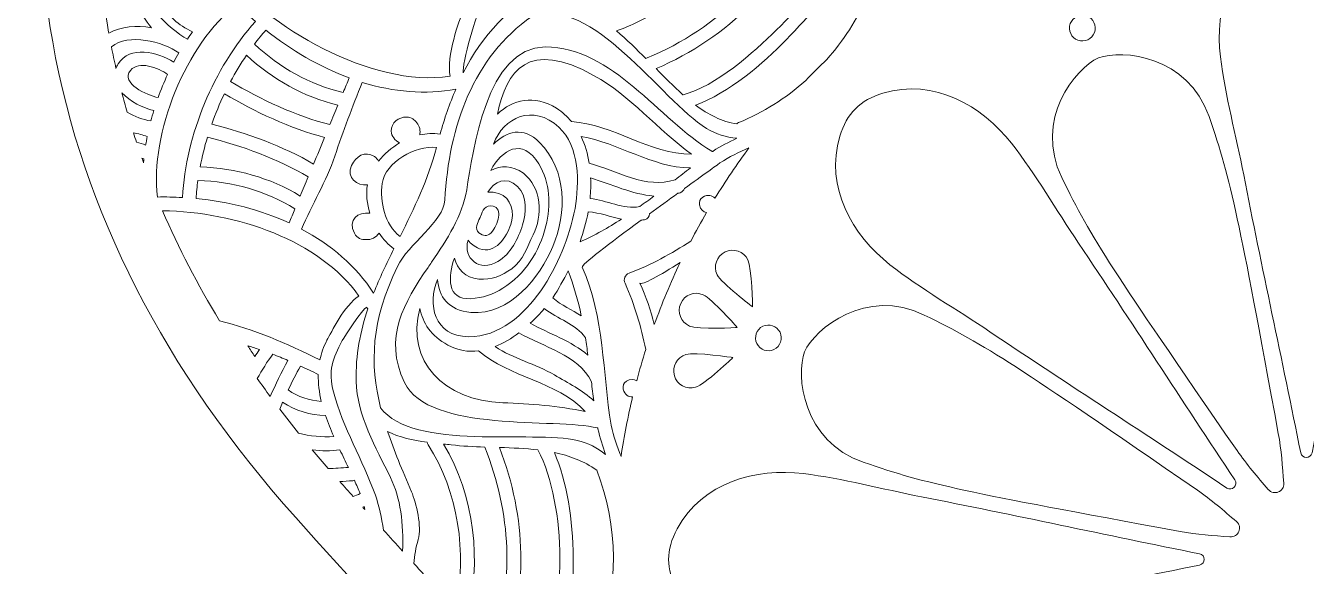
# Model space of a CAD drawing. Extents: x 49 to 10099, y -910 to -90.
# Drawn here: x 8056.9 to 8508, y -566.4 to -375.9 of the extents above; entities that cross this region are included whole.
import ezdxf

# ---------------------------------------------------------------- set-up
doc = ezdxf.new("R2010")
doc.units = 0
doc.header["$MEASUREMENT"] = 0
doc.layers.add('Layer 1', color=7, linetype='Continuous')

msp = doc.modelspace()

# ---------------------------------------------------------------- linework, layer by layer
at = {"layer": 'Layer 1', "lineweight": 0}
for points, knots in [([(8931.48, -226.33), (8913.85, -186.9), (8886.75, -153.49), (8853.11, -129.71), (8818.04, -104.91), (8777.53, -91.8), (8735.95, -91.8), (8688.05, -91.8), (8640.03, -109.39), (8597.06, -142.66), (8564.36, -167.98), (8534.49, -202.19), (8508, -244.61), (8481.52, -202.2), (8451.66, -168), (8418.95, -142.67), (8375.98, -109.4), (8327.95, -91.81), (8280.04, -91.8), (8238.47, -91.8), (8197.96, -104.91), (8162.9, -129.69), (8129.25, -153.47), (8102.15, -186.88), (8084.52, -226.31), (8063.14, -274.13), (8056.87, -327.84), (8066.41, -381.63), (8076.97, -441.15), (8105.77, -497.53), (8152, -549.22), (8305.89, -721.22), (8482.96, -885.08), (8484.74, -886.72), (8484.74, -886.72), (8508.01, -908.2), (8508.01, -908.2), (8508.01, -908.2), (8531.28, -886.71), (8531.28, -886.71), (8533.05, -885.08), (8710.13, -721.22), (8864.01, -549.22), (8910.24, -497.54), (8939.03, -441.16), (8949.59, -381.65), (8959.12, -327.86), (8952.86, -274.15), (8931.48, -226.33)], [0, 0, 0, 0, 1, 1, 1, 2, 2, 2, 3, 3, 3, 4, 4, 4, 5, 5, 5, 6, 6, 6, 7, 7, 7, 8, 8, 8, 9, 9, 9, 10, 10, 10, 11, 11, 11, 12, 12, 12, 13, 13, 13, 14, 14, 14, 15, 15, 15, 16, 16, 16, 16]), ([(8129.01, -190.12), (8134.93, -228.54), (8124.61, -271.45), (8140.64, -307.93), (8155.5, -341.77), (8178.56, -356.85), (8212.38, -367.93), (8211.81, -368.87), (8211.3, -369.85), (8210.86, -370.89), (8209.69, -373.63), (8205, -386.83), (8206.38, -393.69), (8178.59, -397.94), (8141.73, -376.02), (8126.89, -356.64), (8108.45, -332.57), (8105.39, -300.23), (8104.75, -271.13), (8104.45, -257.24), (8104.69, -243.8), (8104.56, -230.65), (8111.37, -216.13), (8119.57, -202.54), (8129.01, -190.12)], [0, 0, 0, 0, 1, 1, 1, 2, 2, 2, 3, 3, 3, 4, 4, 4, 5, 5, 5, 6, 6, 6, 7, 7, 7, 8, 8, 8, 8]), ([(8315.37, -283.4), (8306.01, -296.24), (8302.86, -310.33), (8296.4, -324.72), (8288.06, -343.25), (8258.25, -356.25), (8241.45, -362.82), (8227.16, -368.41), (8217.59, -379.57), (8210.99, -392.56), (8210.56, -389.59), (8215.68, -370.59), (8217.79, -368.32), (8228.37, -356.92), (8246.5, -354.61), (8260.08, -348.16), (8266.67, -344.95), (8272.75, -340.89), (8277.1, -334.88), (8279.41, -331.7), (8283.26, -329.51), (8285.83, -326.45), (8288.45, -323.33), (8290.39, -319.72), (8292.17, -316.08), (8298.48, -302.77), (8301.14, -287.55), (8310.45, -275.82), (8313.76, -271.64), (8318.95, -270.33), (8323.87, -268.94), (8325.03, -268.61), (8331.55, -267.44), (8334.94, -267.13), (8327.29, -271.17), (8320.45, -276.43), (8315.37, -283.4)], [0, 0, 0, 0, 1, 1, 1, 2, 2, 2, 3, 3, 3, 4, 4, 4, 5, 5, 5, 6, 6, 6, 7, 7, 7, 8, 8, 8, 9, 9, 9, 10, 10, 10, 11, 11, 11, 12, 12, 12, 12]), ([(8105.97, -323.39), (8106.27, -323.42), (8106.51, -323.37), (8106.75, -323.31), (8108.22, -328.91), (8109.98, -334.48), (8112.16, -340), (8114.61, -346.2), (8118.21, -352.35), (8122.63, -358.23), (8114.9, -354.45), (8105.67, -352.66), (8099.35, -359.56), (8094.23, -365.15), (8096.69, -371.43), (8101.23, -376.59), (8095.97, -375.68), (8090.56, -376.12), (8086.19, -378.57), (8086.16, -378.43), (8086.13, -378.28), (8086.11, -378.14), (8082.99, -360.55), (8081.7, -342.98), (8082.19, -325.66), (8090.74, -323.53), (8099.02, -322.7), (8105.97, -323.39)], [0, 0, 0, 0, 1, 1, 1, 2, 2, 2, 3, 3, 3, 4, 4, 4, 5, 5, 5, 6, 6, 6, 7, 7, 7, 8, 8, 8, 9, 9, 9, 9]), ([(8331.24, -331.76), (8321.05, -356.79), (8300.79, -377.04), (8275.76, -387.24), (8275.61, -387.3), (8275.51, -387.41), (8275.37, -387.49), (8272.16, -384.29), (8268.68, -380.83), (8264.97, -377.65), (8270.32, -376.02), (8275.18, -373), (8280.26, -370.67), (8288.19, -367.03), (8295.04, -363.43), (8300.83, -356.82), (8309.5, -346.92), (8318.65, -333.92), (8321.86, -320.58), (8324.06, -323.13), (8326.34, -325.61), (8328.5, -328.07), (8329.49, -329.2), (8330.48, -330.31), (8331.47, -331.41), (8331.4, -331.53), (8331.3, -331.61), (8331.24, -331.76)], [0, 0, 0, 0, 1, 1, 1, 2, 2, 2, 3, 3, 3, 4, 4, 4, 5, 5, 5, 6, 6, 6, 7, 7, 7, 8, 8, 8, 9, 9, 9, 9]), ([(8321.4, -377.39), (8313.17, -385.3), (8300.02, -397.36), (8288.45, -400.22), (8288.44, -400.22), (8288.43, -400.23), (8288.41, -400.24), (8284.99, -397.2), (8281.84, -393.96), (8278.93, -391.03), (8304.22, -380.17), (8323.98, -360.45), (8334.91, -335.2), (8338.06, -338.68), (8341.11, -342.12), (8343.81, -345.68), (8340.51, -356.7), (8329.12, -369.97), (8321.4, -377.39)], [0, 0, 0, 0, 1, 1, 1, 2, 2, 2, 3, 3, 3, 4, 4, 4, 5, 5, 5, 6, 6, 6, 6]), ([(8508, -528.03), (8507.11, -528.03), (8506.22, -527.49), (8506, -526.39), (8499.43, -493.51), (8492.27, -460.97), (8485.94, -428.45), (8483.24, -414.56), (8479.45, -400.83), (8477.74, -386.83), (8475.71, -370.19), (8480.71, -351.25), (8497.25, -342.35), (8500.95, -340.36), (8504.48, -339.37), (8508, -339.37), (8511.52, -339.37), (8515.05, -340.36), (8518.75, -342.35), (8535.29, -351.25), (8540.29, -370.19), (8538.26, -386.83), (8536.55, -400.83), (8532.76, -414.56), (8530.06, -428.45), (8523.73, -460.97), (8516.57, -493.51), (8510, -526.39), (8509.78, -527.49), (8508.89, -528.03), (8508, -528.03)], [0, 0, 0, 0, 1, 1, 1, 2, 2, 2, 3, 3, 3, 4, 4, 4, 5, 5, 5, 6, 6, 6, 7, 7, 7, 8, 8, 8, 9, 9, 9, 10, 10, 10, 10]), ([(8339.1, -387.79), (8336.57, -390.22), (8334.09, -392.7), (8331.66, -395.23), (8324.69, -401.41), (8316.7, -406.46), (8307.99, -410.06), (8307.75, -410.16), (8307.58, -410.31), (8307.39, -410.46), (8302.15, -409.74), (8297.29, -407.22), (8292.83, -403.87), (8304.36, -399.8), (8316.83, -389.12), (8324.82, -380.82), (8332.56, -372.76), (8342.7, -361.72), (8347.25, -350.64), (8350.13, -355.22), (8352.27, -360.14), (8353.26, -365.68), (8349.7, -373.77), (8344.89, -381.23), (8339.1, -387.79)], [0, 0, 0, 0, 1, 1, 1, 2, 2, 2, 3, 3, 3, 4, 4, 4, 5, 5, 5, 6, 6, 6, 7, 7, 7, 8, 8, 8, 8]), ([(8113.99, -362.78), (8111.29, -362.29), (8107.59, -363.75), (8107.02, -366.76), (8105.81, -373.09), (8111.05, -375.49), (8115.6, -378.07), (8114.99, -378.91), (8114.42, -379.79), (8113.84, -380.66), (8107.46, -376.84), (8095.62, -367.27), (8104.72, -361.3), (8111.61, -356.79), (8120.55, -361.95), (8126.48, -366.07), (8125.6, -366.82), (8124.76, -367.63), (8123.92, -368.45), (8120.86, -366.14), (8117.87, -363.47), (8113.99, -362.78)], [0, 0, 0, 0, 1, 1, 1, 2, 2, 2, 3, 3, 3, 4, 4, 4, 5, 5, 5, 6, 6, 6, 7, 7, 7, 7]), ([(8187.85, -460.72), (8191.56, -453.01), (8204.17, -444.83), (8204.56, -437.31), (8205.95, -411), (8214.65, -387.08), (8235.15, -372.61), (8256.49, -364.86), (8280.47, -402.01), (8296.72, -412.07), (8300.01, -414.1), (8303.63, -415.13), (8307.43, -415.57), (8304.55, -416.89), (8301.73, -418.33), (8299.02, -420.09), (8298.93, -420.15), (8298.84, -420.22), (8298.75, -420.28), (8298.69, -420.24), (8298.66, -420.18), (8298.59, -420.14), (8279.73, -408.82), (8263.76, -383.49), (8239.91, -383.39), (8219.27, -383.3), (8214.43, -420.25), (8212.25, -433.71), (8210.75, -442.97), (8205.31, -451.13), (8199.88, -459.18), (8199.44, -459.81), (8198.99, -460.42), (8198.61, -461.06), (8190.29, -473.45), (8182.72, -485.76), (8190.35, -501.65), (8198.93, -519.51), (8243.8, -514.04), (8258.18, -517.63), (8258.26, -517.66), (8258.34, -517.63), (8258.42, -517.64), (8258.44, -517.77), (8258.46, -517.89), (8258.48, -518.01), (8259.14, -521.12), (8260.1, -524.1), (8261.18, -527.02), (8258.23, -524.71), (8254.97, -522.92), (8251.2, -522.03), (8235.76, -518.39), (8193.32, -525.84), (8181.93, -510.6), (8177.99, -494.92), (8178.58, -479.97), (8187.85, -460.72)], [0, 0, 0, 0, 1, 1, 1, 2, 2, 2, 3, 3, 3, 4, 4, 4, 5, 5, 5, 6, 6, 6, 7, 7, 7, 8, 8, 8, 9, 9, 9, 10, 10, 10, 11, 11, 11, 12, 12, 12, 13, 13, 13, 14, 14, 14, 15, 15, 15, 16, 16, 16, 17, 17, 17, 18, 18, 18, 19, 19, 19, 19]), ([(8131.36, -368.3), (8133.41, -370.39), (8135.55, -372.42), (8137.8, -374.37), (8123.03, -391.11), (8113.43, -414.13), (8112.12, -436.44), (8109.18, -436.27), (8106.25, -436.21), (8103.32, -436.27), (8100.57, -413.93), (8113.36, -382.25), (8131.36, -368.3)], [0, 0, 0, 0, 1, 1, 1, 2, 2, 2, 3, 3, 3, 4, 4, 4, 4]), ([(8433.57, -377.42), (8433.19, -379.9), (8430.87, -381.59), (8428.4, -381.21), (8425.93, -380.83), (8424.23, -378.52), (8424.61, -376.05), (8424.99, -373.58), (8427.3, -371.88), (8429.77, -372.26), (8432.25, -372.64), (8433.95, -374.95), (8433.57, -377.42)], [0, 0, 0, 0, 1, 1, 1, 2, 2, 2, 3, 3, 3, 4, 4, 4, 4]), ([(8110.86, -385.45), (8110.23, -386.54), (8109.63, -387.63), (8109.04, -388.75), (8103.28, -385.03), (8093.54, -382.77), (8089.47, -389.37), (8089.15, -389.89), (8088.9, -390.41), (8088.7, -390.92), (8088.13, -388.4), (8087.58, -385.87), (8087.08, -383.33), (8093.1, -378.4), (8105.18, -381.5), (8110.86, -385.45)], [0, 0, 0, 0, 1, 1, 1, 2, 2, 2, 3, 3, 3, 4, 4, 4, 5, 5, 5, 5]), ([(8137.45, -382.35), (8138.75, -380.64), (8140.11, -379.03), (8141.5, -377.46), (8150.39, -384.56), (8160.44, -390.38), (8170.89, -394.25), (8170.17, -395.97), (8169.46, -397.69), (8168.75, -399.42), (8156.82, -396.62), (8146.44, -390.74), (8137.45, -382.35)], [0, 0, 0, 0, 1, 1, 1, 2, 2, 2, 3, 3, 3, 4, 4, 4, 4]), ([(8249.14, -409.71), (8247.65, -407.95), (8245.99, -406.32), (8243.89, -405), (8235.94, -400.03), (8228.38, -401.96), (8223.06, -407.03), (8226.37, -391.71), (8233.73, -380.51), (8257.19, -393.51), (8269.8, -400.5), (8279.51, -412.58), (8291.43, -421.17), (8276.61, -421.16), (8263.76, -410.53), (8249.14, -409.71)], [0, 0, 0, 0, 1, 1, 1, 2, 2, 2, 3, 3, 3, 4, 4, 4, 5, 5, 5, 5]), ([(8129.07, -395.53), (8130.79, -392.32), (8132.67, -389.26), (8134.67, -386.32), (8143.97, -394.85), (8154.66, -400.94), (8166.88, -403.91), (8165.94, -406.19), (8165, -408.46), (8164.06, -410.73), (8152.33, -407.83), (8139.43, -401.79), (8129.07, -395.53)], [0, 0, 0, 0, 1, 1, 1, 2, 2, 2, 3, 3, 3, 4, 4, 4, 4]), ([(8483.58, -525.61), (8439.67, -461.9), (8432.57, -451.43), (8421.86, -429.4), (8411.92, -408.92), (8426.67, -390.94), (8434.78, -387.23), (8443.14, -384.12), (8466.29, -386.4), (8473.73, -407.91), (8481.74, -431.07), (8484.12, -443.49), (8498.12, -519.58), (8499.19, -525.39), (8499.57, -531.24), (8500.05, -537.1), (8500.17, -538.6), (8499.3, -539.74), (8498.15, -540.21), (8497, -540.69), (8495.58, -540.5), (8494.6, -539.35), (8490.8, -534.88), (8486.93, -530.47), (8483.58, -525.61)], [0, 0, 0, 0, 1, 1, 1, 2, 2, 2, 3, 3, 3, 4, 4, 4, 5, 5, 5, 6, 6, 6, 7, 7, 7, 8, 8, 8, 8]), ([(8093.81, -391.63), (8096.65, -388.07), (8103.63, -390.71), (8106.88, -393.08), (8105.65, -395.73), (8104.54, -398.45), (8103.55, -401.2), (8099.64, -400.46), (8090.19, -396.17), (8093.81, -391.63)], [0, 0, 0, 0, 1, 1, 1, 2, 2, 2, 3, 3, 3, 3]), ([(8165.77, -421.92), (8168.74, -413.13), (8171.95, -404.45), (8175.45, -395.86), (8186.47, -399.27), (8197.74, -400.29), (8208.42, -398.2), (8206.2, -403.38), (8204.37, -408.72), (8202.88, -414.08), (8200.46, -413.78), (8198.05, -413.89), (8195.7, -414.4), (8196, -412.88), (8195.75, -411.24), (8194.62, -410.11), (8193.9, -409), (8192.76, -408.18), (8191.09, -408.12), (8188.2, -408.02), (8185.66, -410.08), (8185.66, -413.05), (8185.66, -414.87), (8187.01, -416.26), (8188.58, -417.22), (8185.76, -418.88), (8183.23, -421.05), (8181.19, -423.62), (8180.87, -423.01), (8180.4, -422.46), (8179.74, -422.02), (8176.33, -419.76), (8173.18, -421.98), (8171.68, -425.14), (8169.64, -429.44), (8173.81, -432.52), (8177.26, -431.98), (8176.76, -435.17), (8177.1, -438.63), (8178.12, -441.97), (8174.04, -441.41), (8170.17, -444.17), (8172.72, -449.05), (8173.65, -450.84), (8175.2, -451.37), (8176.77, -451.23), (8178.56, -451.54), (8180.33, -450.51), (8181.41, -448.96), (8182.89, -451.24), (8184.64, -453.16), (8186.58, -454.54), (8184.02, -459.69), (8181.56, -464.86), (8179.45, -470.17), (8173.26, -460.54), (8164.41, -453.04), (8154.04, -447.57), (8157.71, -439.06), (8162.83, -430.61), (8165.77, -421.92)], [0, 0, 0, 0, 1, 1, 1, 2, 2, 2, 3, 3, 3, 4, 4, 4, 5, 5, 5, 6, 6, 6, 7, 7, 7, 8, 8, 8, 9, 9, 9, 10, 10, 10, 11, 11, 11, 12, 12, 12, 13, 13, 13, 14, 14, 14, 15, 15, 15, 16, 16, 16, 17, 17, 17, 18, 18, 18, 19, 19, 19, 20, 20, 20, 20]), ([(8404.12, -417.33), (8412.81, -428.43), (8419.84, -440.82), (8427.75, -452.55), (8446.28, -480.02), (8464.22, -508.1), (8482.82, -535.99), (8483.44, -536.92), (8483.2, -537.94), (8482.57, -538.57), (8481.94, -539.2), (8480.93, -539.44), (8480, -538.82), (8452.1, -520.22), (8424.03, -502.27), (8396.55, -483.75), (8384.83, -475.84), (8372.44, -468.8), (8361.33, -460.12), (8348.12, -449.79), (8338.27, -432.86), (8343.68, -414.87), (8344.88, -410.85), (8346.68, -407.65), (8349.17, -405.16), (8351.66, -402.67), (8354.85, -400.88), (8358.87, -399.67), (8376.86, -394.27), (8393.79, -404.12), (8404.12, -417.33)], [0, 0, 0, 0, 1, 1, 1, 2, 2, 2, 3, 3, 3, 4, 4, 4, 5, 5, 5, 6, 6, 6, 7, 7, 7, 8, 8, 8, 9, 9, 9, 10, 10, 10, 10]), ([(8092.68, -406.42), (8092.02, -404.12), (8091.38, -401.82), (8090.78, -399.52), (8093.6, -402.64), (8098.21, -404.92), (8102.03, -405.8), (8101.65, -407.02), (8101.31, -408.24), (8100.98, -409.47), (8098.13, -408.99), (8095.26, -407.93), (8092.68, -406.42)], [0, 0, 0, 0, 1, 1, 1, 2, 2, 2, 3, 3, 3, 4, 4, 4, 4]), ([(8162.19, -415.24), (8160.89, -418.38), (8159.59, -421.52), (8158.29, -424.65), (8147.86, -418.47), (8134.19, -413.49), (8122.45, -410.57), (8123.74, -406.92), (8125.22, -403.35), (8126.89, -399.86), (8137.26, -406.1), (8150.44, -412.24), (8162.19, -415.24)], [0, 0, 0, 0, 1, 1, 1, 2, 2, 2, 3, 3, 3, 4, 4, 4, 4]), ([(8213.75, -476.93), (8227.27, -478.13), (8238.12, -464.51), (8242.56, -453.72), (8247.54, -441.61), (8247.65, -427.01), (8237.89, -417.04), (8232.16, -411.2), (8226.22, -413.15), (8221.63, -417.65), (8225.22, -408.16), (8235.57, -403.25), (8244.74, -411.69), (8252.03, -418.4), (8251.95, -431.34), (8250.4, -440.27), (8248.28, -450.89), (8244.39, -460.29), (8238.38, -469.3), (8232.43, -477.66), (8223.73, -485.61), (8212.89, -485.5), (8200.6, -485.37), (8198.38, -474.05), (8201.98, -465.31), (8202.4, -471.26), (8205.72, -476.22), (8213.75, -476.93)], [0, 0, 0, 0, 1, 1, 1, 2, 2, 2, 3, 3, 3, 4, 4, 4, 5, 5, 5, 6, 6, 6, 7, 7, 7, 8, 8, 8, 9, 9, 9, 9]), ([(8094.84, -413.61), (8096.51, -413.94), (8098.16, -414.4), (8099.74, -414.89), (8099.54, -415.91), (8099.32, -416.94), (8099.16, -417.96), (8098.08, -417.62), (8097.01, -417.24), (8095.93, -416.93), (8095.56, -415.82), (8095.2, -414.72), (8094.84, -413.61)], [0, 0, 0, 0, 1, 1, 1, 2, 2, 2, 3, 3, 3, 4, 4, 4, 4]), ([(8216.51, -465.17), (8220.82, -465.6), (8224.66, -464.07), (8228.09, -461.53), (8232.32, -458.4), (8233.42, -454.08), (8235.67, -449.61), (8239, -442.98), (8238.66, -432.7), (8232.19, -427.91), (8228.35, -425.06), (8224.15, -425.07), (8220.72, -426.87), (8224.53, -419.68), (8231.81, -415.03), (8237.66, -424.63), (8241.62, -431.13), (8241.9, -439.31), (8240.14, -446.44), (8237.87, -455.59), (8232.85, -463.44), (8224.91, -468.43), (8221.51, -470.56), (8217.75, -471.85), (8213.75, -472.09), (8205.06, -472.62), (8205.69, -464.26), (8207.9, -457.82), (8208.92, -461.61), (8211.71, -464.69), (8216.51, -465.17)], [0, 0, 0, 0, 1, 1, 1, 2, 2, 2, 3, 3, 3, 4, 4, 4, 5, 5, 5, 6, 6, 6, 7, 7, 7, 8, 8, 8, 9, 9, 9, 10, 10, 10, 10]), ([(8255.4, -424.38), (8254.89, -421.08), (8253.98, -417.91), (8252.57, -414.99), (8265.59, -417.07), (8277.49, -425.85), (8291.05, -426.02), (8289.23, -427.41), (8287.42, -428.81), (8285.63, -430.21), (8275.5, -433.59), (8264.97, -426.87), (8255.4, -424.38)], [0, 0, 0, 0, 1, 1, 1, 2, 2, 2, 3, 3, 3, 4, 4, 4, 4]), ([(8118.38, -425.59), (8119.04, -422.11), (8119.87, -418.64), (8120.92, -415.17), (8132.68, -418.07), (8146.08, -422.92), (8156.42, -429.17), (8155.49, -431.42), (8154.56, -433.67), (8153.62, -435.92), (8142.85, -429.37), (8131.03, -426.16), (8118.38, -425.59)], [0, 0, 0, 0, 1, 1, 1, 2, 2, 2, 3, 3, 3, 4, 4, 4, 4]), ([(8201.57, -418.78), (8198.72, -430.06), (8193.75, -440.17), (8188.76, -450.16), (8183.36, -446.01), (8181.59, -437.91), (8182.48, -431.46), (8183.54, -423.8), (8194.27, -418.2), (8201.57, -418.78)], [0, 0, 0, 0, 1, 1, 1, 2, 2, 2, 3, 3, 3, 3]), ([(8267.38, -503.93), (8267.82, -506.01), (8269.29, -506.79), (8270.68, -506.72), (8269.02, -513.6), (8267.66, -520.59), (8266.6, -527.68), (8265.15, -524.17), (8263.96, -520.54), (8263.14, -516.72), (8259.99, -497.91), (8260.84, -478.75), (8252.92, -460.95), (8252.6, -460.22), (8262.62, -452.56), (8273.65, -444.42), (8274.07, -444.36), (8274.48, -444.34), (8274.91, -444.25), (8276.08, -443.99), (8276.6, -443.13), (8276.63, -442.22), (8280.04, -439.72), (8283.43, -437.25), (8286.6, -434.96), (8286.89, -434.86), (8287.17, -434.85), (8287.46, -434.74), (8288.24, -434.45), (8288.7, -433.9), (8288.92, -433.27), (8295.29, -428.67), (8300.31, -425.09), (8301.46, -424.27), (8304.73, -422.14), (8308.15, -420.42), (8311.66, -418.96), (8307.42, -424.69), (8303.43, -430.61), (8299.69, -436.71), (8298.76, -435.71), (8297.14, -435.24), (8295.36, -436.33), (8294.39, -436.93), (8294.02, -437.98), (8294.25, -439.07), (8294.59, -440.71), (8295.59, -441.54), (8296.67, -441.78), (8294.76, -445.07), (8292.93, -448.41), (8291.18, -451.8), (8284.34, -456.17), (8277.24, -460.21), (8269.47, -463.12), (8267.9, -463.71), (8267.34, -465.17), (8268.02, -466.68), (8271.45, -474.22), (8273.61, -482.08), (8275.34, -489.97), (8274.19, -493.62), (8273.11, -497.3), (8272.12, -501.01), (8271.18, -500.45), (8269.88, -500.35), (8268.49, -501.2), (8267.52, -501.79), (8267.15, -502.85), (8267.38, -503.93)], [0, 0, 0, 0, 1, 1, 1, 2, 2, 2, 3, 3, 3, 4, 4, 4, 5, 5, 5, 6, 6, 6, 7, 7, 7, 8, 8, 8, 9, 9, 9, 10, 10, 10, 11, 11, 11, 12, 12, 12, 13, 13, 13, 14, 14, 14, 15, 15, 15, 16, 16, 16, 17, 17, 17, 18, 18, 18, 19, 19, 19, 20, 20, 20, 21, 21, 21, 22, 22, 22, 23, 23, 23, 23]), ([(8097.86, -422.6), (8098.09, -422.67), (8098.31, -422.75), (8098.54, -422.81), (8098.49, -423.28), (8098.46, -423.74), (8098.42, -424.2), (8098.23, -423.67), (8098.05, -423.14), (8097.86, -422.6)], [0, 0, 0, 0, 1, 1, 1, 2, 2, 2, 3, 3, 3, 3]), ([(8117.53, -430.42), (8129.87, -430.88), (8141.29, -434), (8151.74, -440.48), (8151.06, -442.11), (8150.38, -443.75), (8149.7, -445.39), (8139.59, -440.76), (8128.34, -437.92), (8116.94, -436.79), (8117.06, -434.68), (8117.24, -432.56), (8117.53, -430.42)], [0, 0, 0, 0, 1, 1, 1, 2, 2, 2, 3, 3, 3, 4, 4, 4, 4]), ([(8216.76, -454.47), (8222.21, -456.7), (8226.37, -450.18), (8227.77, -446.01), (8229.14, -441.96), (8228.1, -436.5), (8223.55, -435.04), (8222.16, -434.6), (8220.89, -434.48), (8219.73, -434.61), (8221.86, -430.73), (8226.2, -428.73), (8230.16, -432.59), (8233.65, -435.99), (8233.29, -441.94), (8231.94, -446.11), (8230.29, -451.17), (8227.88, -456.11), (8223.25, -458.97), (8216.7, -463.03), (8210.86, -457.77), (8212.71, -451.5), (8213.63, -452.69), (8214.93, -453.71), (8216.76, -454.47)], [0, 0, 0, 0, 1, 1, 1, 2, 2, 2, 3, 3, 3, 4, 4, 4, 5, 5, 5, 6, 6, 6, 7, 7, 7, 8, 8, 8, 8]), ([(8255.71, -436.73), (8255.93, -434.37), (8255.97, -431.97), (8255.88, -429.56), (8263.1, -431.7), (8270.63, -435.35), (8278.21, -435.91), (8276.55, -437.17), (8274.88, -438.42), (8273.19, -439.63), (8267.26, -440.73), (8261.58, -437.4), (8255.71, -436.73)], [0, 0, 0, 0, 1, 1, 1, 2, 2, 2, 3, 3, 3, 4, 4, 4, 4]), ([(8174.29, -471.17), (8169.23, -474.35), (8164.46, -484.01), (8163.02, -486.77), (8161.81, -489.06), (8161, -491.37), (8160.51, -493.7), (8148.9, -487.83), (8137.11, -482.83), (8125.14, -479.86), (8117.44, -467.15), (8110.77, -454.23), (8105.11, -441.1), (8131.24, -441.54), (8160.29, -451.5), (8174.29, -471.17)], [0, 0, 0, 0, 1, 1, 1, 2, 2, 2, 3, 3, 3, 4, 4, 4, 5, 5, 5, 5]), ([(8216.86, -443.76), (8216.91, -443.66), (8216.91, -443.57), (8216.95, -443.48), (8216.99, -443.37), (8217.07, -443.3), (8217.11, -443.18), (8217.84, -440.86), (8218.72, -438.94), (8221.55, -439.48), (8223.4, -439.84), (8223.66, -441.75), (8223.45, -443.32), (8223.16, -445.35), (8222.17, -447.34), (8220.81, -448.85), (8219.48, -450.32), (8218, -450.03), (8216.56, -448.84), (8214.86, -447.44), (8216.13, -445.19), (8216.86, -443.76)], [0, 0, 0, 0, 1, 1, 1, 2, 2, 2, 3, 3, 3, 4, 4, 4, 5, 5, 5, 6, 6, 6, 7, 7, 7, 7]), ([(8252.19, -452.08), (8253.33, -448.69), (8254.33, -445.22), (8255.06, -441.56), (8255.07, -441.53), (8255.07, -441.51), (8255.07, -441.48), (8259.2, -441.81), (8262.9, -443.27), (8266.72, -444.08), (8262.15, -447.06), (8257.34, -449.76), (8252.19, -452.08)], [0, 0, 0, 0, 1, 1, 1, 2, 2, 2, 3, 3, 3, 4, 4, 4, 4]), ([(8300.44, -463.66), (8298.99, -460.67), (8300.24, -457.06), (8303.23, -455.61), (8306.22, -454.16), (8309.82, -455.41), (8311.27, -458.4), (8312.72, -461.39), (8312.91, -474.93), (8312.91, -474.93), (8312.91, -474.93), (8301.89, -466.65), (8300.44, -463.66)], [0, 0, 0, 0, 1, 1, 1, 2, 2, 2, 3, 3, 3, 4, 4, 4, 4]), ([(8273.28, -466.61), (8273.73, -467.61), (8280.54, -463.68), (8287.41, -459.38), (8284.04, -466.48), (8281, -473.77), (8278.31, -481.22), (8277.03, -476.25), (8275.43, -471.35), (8273.28, -466.61)], [0, 0, 0, 0, 1, 1, 1, 2, 2, 2, 3, 3, 3, 3]), ([(8252.59, -478.15), (8249.31, -476.04), (8245.64, -474.48), (8242.53, -471.78), (8242.54, -471.77), (8242.55, -471.76), (8242.56, -471.75), (8244.64, -468.62), (8246.38, -465.45), (8247.98, -462.24), (8249.98, -467.51), (8251.47, -472.82), (8252.59, -478.15)], [0, 0, 0, 0, 1, 1, 1, 2, 2, 2, 3, 3, 3, 4, 4, 4, 4]), ([(8484.22, -554.14), (8483.74, -555.29), (8482.6, -556.17), (8481.1, -556.04), (8475.25, -555.57), (8469.4, -555.18), (8463.59, -554.12), (8387.49, -540.12), (8375.07, -537.74), (8351.92, -529.73), (8330.41, -522.28), (8328.12, -499.13), (8331.23, -490.77), (8334.94, -482.67), (8352.93, -467.91), (8373.4, -477.86), (8395.44, -488.57), (8405.91, -495.67), (8469.61, -539.58), (8474.47, -542.93), (8478.88, -546.79), (8483.36, -550.6), (8484.5, -551.57), (8484.69, -553), (8484.22, -554.14)], [0, 0, 0, 0, 1, 1, 1, 2, 2, 2, 3, 3, 3, 4, 4, 4, 5, 5, 5, 6, 6, 6, 7, 7, 7, 8, 8, 8, 8]), ([(8290.7, -481.73), (8287.66, -480.39), (8286.28, -476.84), (8287.62, -473.8), (8288.95, -470.76), (8292.51, -469.38), (8295.55, -470.71), (8298.59, -472.05), (8307.5, -482.24), (8307.5, -482.24), (8307.5, -482.24), (8293.75, -483.07), (8290.7, -481.73)], [0, 0, 0, 0, 1, 1, 1, 2, 2, 2, 3, 3, 3, 4, 4, 4, 4]), ([(8180.07, -541.28), (8175.55, -528.98), (8168.71, -517.69), (8165.32, -504.97), (8163.32, -497.47), (8165.08, -493.24), (8168.43, -486.87), (8169.1, -485.59), (8175.67, -475.44), (8177.01, -475.14), (8177.14, -475.34), (8177.29, -475.51), (8177.45, -475.64), (8174.78, -483.58), (8173.07, -491.93), (8173.3, -501.18), (8173.6, -513.19), (8180.26, -524.67), (8185.4, -535.12), (8188.94, -542.32), (8190.05, -551.47), (8189.64, -561.06), (8187.39, -558.58), (8185.14, -556.1), (8182.89, -553.62), (8182.31, -549.33), (8181.37, -545.16), (8180.07, -541.28)], [0, 0, 0, 0, 1, 1, 1, 2, 2, 2, 3, 3, 3, 4, 4, 4, 5, 5, 5, 6, 6, 6, 7, 7, 7, 8, 8, 8, 9, 9, 9, 9]), ([(8205.55, -488.43), (8209.13, -490.37), (8212.8, -490.91), (8216.41, -490.48), (8227.19, -499.81), (8244.08, -501.23), (8253.99, -511.82), (8244.4, -509.91), (8234.75, -509.13), (8224.92, -508.76), (8204.17, -507.97), (8190.75, -494.04), (8195.75, -475.52), (8196.67, -480.61), (8199.72, -485.27), (8205.55, -488.43)], [0, 0, 0, 0, 1, 1, 1, 2, 2, 2, 3, 3, 3, 4, 4, 4, 5, 5, 5, 5]), ([(8234.62, -480.77), (8236.42, -479.09), (8238.09, -477.33), (8239.58, -475.57), (8244.19, -479.3), (8250.64, -480.89), (8254.04, -485.91), (8254.36, -487.93), (8254.66, -489.96), (8254.94, -491.99), (8249.17, -487.06), (8241.15, -484.34), (8234.62, -480.77)], [0, 0, 0, 0, 1, 1, 1, 2, 2, 2, 3, 3, 3, 4, 4, 4, 4]), ([(8321.25, -489.52), (8319.26, -491.03), (8316.42, -490.64), (8314.91, -488.65), (8313.39, -486.66), (8313.78, -483.82), (8315.77, -482.3), (8317.77, -480.79), (8320.61, -481.18), (8322.12, -483.17), (8323.64, -485.16), (8323.25, -488.01), (8321.25, -489.52)], [0, 0, 0, 0, 1, 1, 1, 2, 2, 2, 3, 3, 3, 4, 4, 4, 4]), ([(8243.12, -498.94), (8236.48, -495.09), (8228.59, -493.21), (8222.25, -488.95), (8225.19, -487.79), (8228.02, -486.1), (8230.66, -484.1), (8239.08, -489.12), (8251.56, -491.78), (8256.16, -501.35), (8256.44, -503.6), (8256.73, -505.86), (8257.03, -508.13), (8252.98, -504.33), (8248.06, -501.81), (8243.12, -498.94)], [0, 0, 0, 0, 1, 1, 1, 2, 2, 2, 3, 3, 3, 4, 4, 4, 5, 5, 5, 5]), ([(8139.26, -490.05), (8138.7, -490.85), (8138.13, -491.65), (8137.59, -492.48), (8136.79, -491.21), (8135.96, -489.96), (8135.15, -488.68), (8136.52, -489.09), (8137.89, -489.58), (8139.26, -490.05)], [0, 0, 0, 0, 1, 1, 1, 2, 2, 2, 3, 3, 3, 3]), ([(8143.92, -491.68), (8145.7, -492.36), (8147.49, -493.1), (8149.28, -493.86), (8146.98, -498.08), (8144.92, -502.31), (8143.04, -506.56), (8141.5, -504.46), (8139.98, -502.36), (8138.49, -500.24), (8140.16, -497.21), (8141.96, -494.34), (8143.92, -491.68)], [0, 0, 0, 0, 1, 1, 1, 2, 2, 2, 3, 3, 3, 4, 4, 4, 4]), ([(8306.01, -492.84), (8306.01, -492.84), (8296.05, -502.36), (8292.86, -503.3), (8289.67, -504.25), (8286.32, -502.43), (8285.38, -499.24), (8284.43, -496.06), (8286.25, -492.71), (8289.44, -491.76), (8292.62, -490.82), (8306.01, -492.84), (8306.01, -492.84)], [0, 0, 0, 0, 1, 1, 1, 2, 2, 2, 3, 3, 3, 4, 4, 4, 4]), ([(8161.03, -508.3), (8156.91, -507.96), (8152.71, -506.7), (8149.38, -504.24), (8150.73, -501.43), (8152.17, -498.63), (8153.7, -495.83), (8155.79, -496.79), (8157.87, -497.75), (8159.96, -498.83), (8159.89, -501.98), (8160.27, -505.14), (8161.03, -508.3)], [0, 0, 0, 0, 1, 1, 1, 2, 2, 2, 3, 3, 3, 4, 4, 4, 4]), ([(8146.38, -511.02), (8146.72, -510.22), (8147.05, -509.41), (8147.41, -508.61), (8151.9, -511.54), (8157.12, -513.12), (8162.5, -513.27), (8163.35, -515.74), (8164.34, -518.21), (8165.42, -520.66), (8161.27, -520.94), (8157.06, -520.55), (8153.03, -519.52), (8150.76, -516.7), (8148.54, -513.87), (8146.38, -511.02)], [0, 0, 0, 0, 1, 1, 1, 2, 2, 2, 3, 3, 3, 4, 4, 4, 5, 5, 5, 5]), ([(8192.78, -540.12), (8189.51, -532.52), (8186.63, -525.56), (8184.39, -518.87), (8188.44, -521.01), (8193.28, -522), (8198.28, -522.65), (8198.32, -522.95), (8198.44, -523.26), (8198.64, -523.58), (8209.32, -540.11), (8212.49, -561.69), (8208.16, -581.23), (8203.3, -575.98), (8198.46, -570.71), (8193.62, -565.42), (8193.85, -562.66), (8194.29, -559.84), (8195.18, -556.91), (8196.5, -552.54), (8194.46, -544.05), (8192.78, -540.12)], [0, 0, 0, 0, 1, 1, 1, 2, 2, 2, 3, 3, 3, 4, 4, 4, 5, 5, 5, 6, 6, 6, 7, 7, 7, 7]), ([(8167.59, -525.39), (8168.57, -527.46), (8169.57, -529.51), (8170.55, -531.54), (8168.2, -531.69), (8165.84, -531.87), (8163.48, -531.99), (8161.56, -529.8), (8159.69, -527.6), (8157.84, -525.38), (8161.1, -525.77), (8164.38, -525.8), (8167.59, -525.39)], [0, 0, 0, 0, 1, 1, 1, 2, 2, 2, 3, 3, 3, 4, 4, 4, 4]), ([(8204.11, -523.32), (8205, -523.42), (8205.89, -523.51), (8206.76, -523.61), (8210.7, -524.06), (8214.67, -524.25), (8218.62, -524.37), (8227.97, -547.96), (8228.92, -571.92), (8221.48, -595.59), (8218.36, -592.25), (8215.24, -588.89), (8212.13, -585.53), (8217.7, -564.82), (8215.03, -541.64), (8204.11, -523.32)], [0, 0, 0, 0, 1, 1, 1, 2, 2, 2, 3, 3, 3, 4, 4, 4, 5, 5, 5, 5]), ([(8225.2, -599.58), (8233.82, -574.56), (8233.36, -549.55), (8223.79, -524.53), (8228.39, -524.67), (8232.93, -524.86), (8237.34, -525.38), (8247.56, -545.25), (8247.63, -582), (8237.57, -602.13), (8234.66, -602.62), (8231.66, -602.95), (8228.59, -603.2), (8227.46, -601.99), (8226.33, -600.79), (8225.2, -599.58)], [0, 0, 0, 0, 1, 1, 1, 2, 2, 2, 3, 3, 3, 4, 4, 4, 5, 5, 5, 5]), ([(8243.13, -526.3), (8248.41, -527.41), (8253.43, -529.29), (8258.06, -532.5), (8265.68, -552.59), (8265.83, -573.86), (8258.58, -594.01), (8253.9, -597.31), (8248.84, -599.44), (8243.46, -600.86), (8251.98, -580.07), (8251.88, -546.75), (8243.13, -526.3)], [0, 0, 0, 0, 1, 1, 1, 2, 2, 2, 3, 3, 3, 4, 4, 4, 4]), ([(8286.36, -574.74), (8284.37, -571.04), (8283.37, -567.52), (8283.37, -564), (8283.37, -560.47), (8284.37, -556.95), (8286.36, -553.25), (8295.26, -536.71), (8314.19, -531.7), (8330.84, -533.74), (8344.83, -535.45), (8358.57, -539.23), (8372.45, -541.93), (8404.98, -548.26), (8437.52, -555.43), (8470.4, -562), (8471.49, -562.22), (8472.04, -563.11), (8472.04, -564), (8472.04, -564.88), (8471.49, -565.77), (8470.4, -565.99), (8437.52, -572.57), (8404.98, -579.73), (8372.45, -586.06), (8358.57, -588.76), (8344.83, -592.54), (8330.84, -594.25), (8314.19, -596.29), (8295.26, -591.28), (8286.36, -574.74)], [0, 0, 0, 0, 1, 1, 1, 2, 2, 2, 3, 3, 3, 4, 4, 4, 5, 5, 5, 6, 6, 6, 7, 7, 7, 8, 8, 8, 9, 9, 9, 10, 10, 10, 10]), ([(8167.51, -536.56), (8169.04, -536.46), (8170.57, -536.36), (8172.09, -536.28), (8172.33, -536.26), (8172.51, -536.18), (8172.71, -536.11), (8173.43, -537.7), (8174.09, -539.26), (8174.7, -540.8), (8173.9, -541.17), (8173.07, -541.5), (8172.23, -541.81), (8170.65, -540.06), (8169.08, -538.31), (8167.51, -536.56)], [0, 0, 0, 0, 1, 1, 1, 2, 2, 2, 3, 3, 3, 4, 4, 4, 5, 5, 5, 5]), ([(8176.38, -546.43), (8176.12, -546.14), (8175.87, -545.86), (8175.61, -545.57), (8175.78, -545.5), (8175.96, -545.44), (8176.14, -545.36), (8176.23, -545.72), (8176.3, -546.07), (8176.38, -546.43)], [0, 0, 0, 0, 1, 1, 1, 2, 2, 2, 3, 3, 3, 3])]:
    msp.add_open_spline(points, degree=3, knots=knots, dxfattribs=at)

doc.saveas('drawing.dxf')
